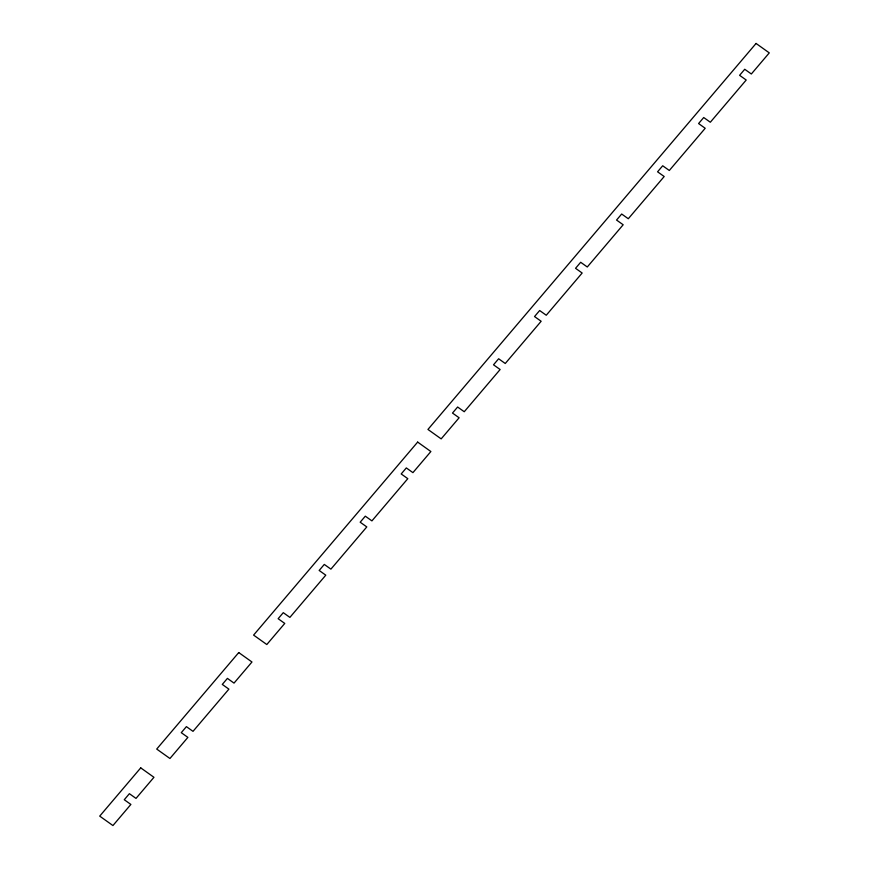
<?xml version="1.0" encoding="UTF-8"?>
<svg xmlns="http://www.w3.org/2000/svg" width="869" height="869" viewBox="0 0 869 869"><rect width="100%" height="100%" fill="white"/><g stroke="black" fill="none" stroke-linecap="round" stroke-linejoin="round"><path stroke-width="1.3" d="M756.063 43.45L427.95 429.449L441.17 438.878L459.114 417.772L452.499 413.057L457.626 407.018L464.242 411.732L500.131 369.521L493.516 364.806L498.643 358.767L505.258 363.492L541.148 321.269L534.533 316.555L539.66 310.526L546.264 315.241L582.154 273.018L575.55 268.304L580.677 262.275L587.281 266.989L623.171 224.767L616.555 220.053L621.683 214.024L628.298 218.738L664.188 176.516L657.572 171.801L662.699 165.773L669.315 170.487L705.204 128.275L698.589 123.55L703.716 117.521L710.331 122.236L746.21 80.024L739.606 75.31L744.733 69.27L751.337 73.995L769.282 52.879L756.063 43.45M140.735 767.87L99.718 816.121L112.937 825.55L130.882 804.444L124.267 799.73L129.394 793.69L136.009 798.405L153.954 777.299L140.735 767.87M238.747 652.565L156.713 749.067L169.944 758.496L187.878 737.39L181.273 732.676L186.4 726.636L193.005 731.35L228.895 689.139L222.29 684.424L227.417 678.385L234.022 683.11L251.967 661.993L238.747 652.565M417.652 442.093L253.596 635.098L266.816 644.526L284.76 623.421L278.145 618.706L283.272 612.667L289.888 617.392L325.777 575.169L319.162 570.455L324.289 564.426L330.904 569.141L366.794 526.918L360.179 522.204L365.306 516.175L371.921 520.889L407.8 478.667L401.196 473.953L406.323 467.924L412.927 472.638L430.872 451.532L417.652 442.093"/></g></svg>
